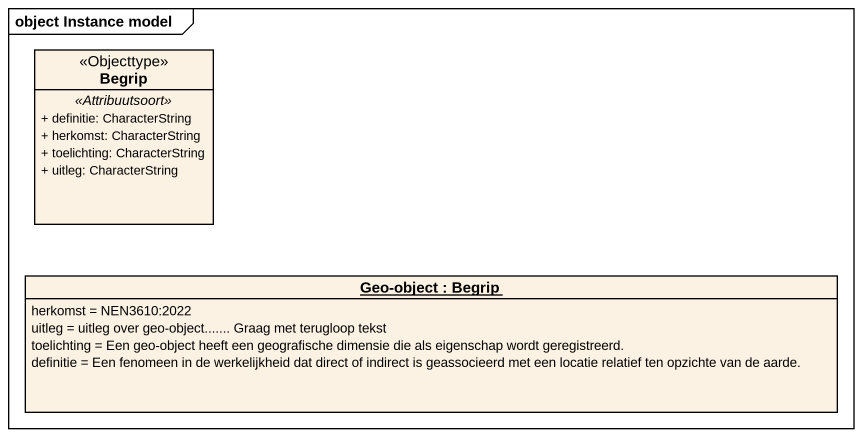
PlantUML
@startuml
mainframe object Instance model
hide circle
hide empty members
skinparam classAttributeIconSize 0
class Begrip <<Objecttype>> {
  .. <<Attribuutsoort>> ..
  + definitie: CharacterString
  + herkomst: CharacterString
  + toelichting: CharacterString
  + uitleg: CharacterString
}
object "Geo-object : Begrip" as Geo_object {
  herkomst = NEN3610:2022
  uitleg = uitleg over geo-object....... Graag met terugloop tekst
  toelichting = Een geo-object heeft een geografische dimensie die als eigenschap wordt geregistreerd.
  definitie = Een fenomeen in de werkelijkheid dat direct of indirect is geassocieerd met een locatie relatief ten opzichte van de aarde.
}
@enduml
